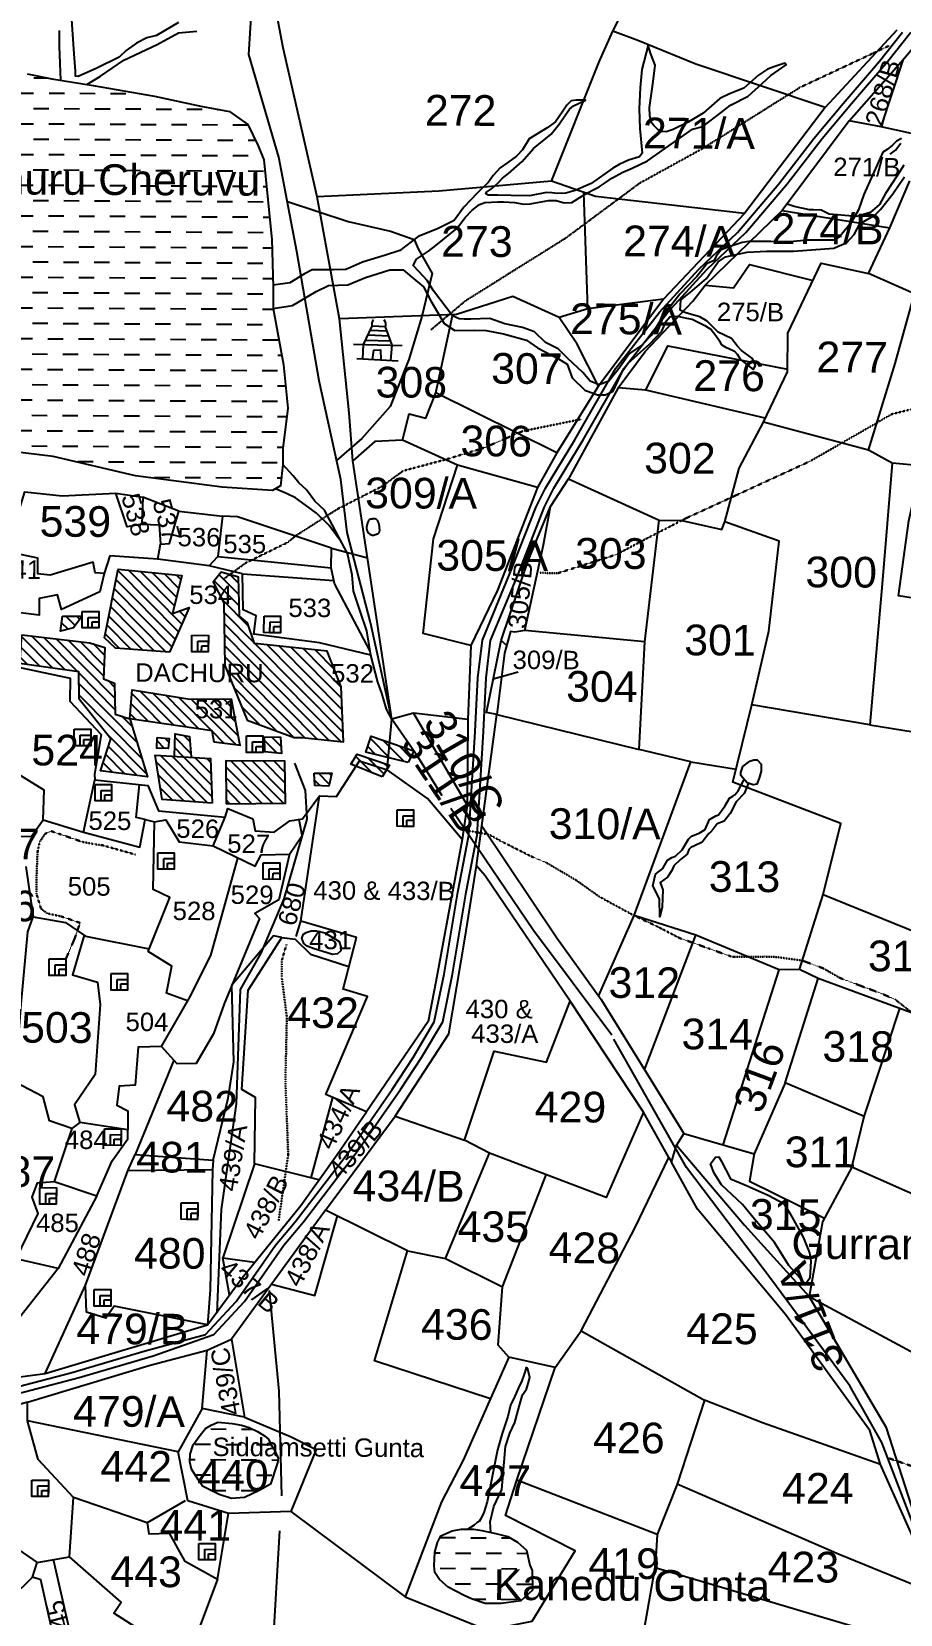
# Model space of a CAD drawing. Header units: inches. Extents: x 304037 to 460575, y 1453943 to 1639883.
# Drawn here: x 345021 to 345989, y 1589703 to 1591466 of the extents above; entities that cross this region are included whole.
import ezdxf

# ---------------------------------------------------------------- set-up
doc = ezdxf.new("R2010")
doc.units = ezdxf.units.IN
doc.header["$MEASUREMENT"] = 0
doc.linetypes.add('ACAD_ISO02W100', pattern=[15, 12, -3])
doc.linetypes.add('ACAD_ISO07W100', pattern=[3, 0, -3])
for name, color, linetype in [('CARTTRACK', 30, 'ACAD_ISO02W100'), ('NALA', 4, 'Continuous'), ('SQUAREWELL', 5, 'Continuous'), ('SURVEY_BND', 7, 'Continuous'), ('SURVEY_NO', 7, 'Continuous'), ('VILLAGE_AREA', 1, 'Continuous'), ('WATER_BODY', 4, 'Continuous')]:
    doc.layers.add(name, color=color, linetype=linetype)
doc.layers.add('FOOTPATH', color=150, linetype='ACAD_ISO07W100', lineweight=30)
doc.layers.add('ROAD', color=1, linetype='Continuous', lineweight=25)
doc.styles.get("Standard").update_dxf_attribs({"font": 'arial.ttf'})
doc.dimstyles.get("Standard").update_dxf_attribs({"dimtxt": 0.18, "dimasz": 0.18, "dimexe": 0.18, "dimexo": 0.0625, "dimgap": 0.09, "dimtad": 0, "dimtih": 1, "dimtoh": 1, "dimdec": 4, "dimzin": 0, "dimdsep": 46, "dimtxsty": 'Standard', "dimcen": 0.09, "dimadec": 0, "dimazin": 0, "dimtfac": 1, "dimtdec": 4, "dimtofl": 0, "dimtmove": 0, "dimatfit": 3, "dimfxl": 0, "dimtolj": 1, "dimtzin": 0, "dimarcsym": 0})
pattern_1 = [(0, (1710.635, -71.4958), (1.25, 1.25), [1.25, -1.25])]
pattern_2 = [(135, (1710.635, -71.4958), (-0.44194174, -0.44194174), [])]

# ---------------------------------------------------------------- blocks, each defined once
blk = doc.blocks.new('gudi')
at = {"layer": 'VILLAGE_AREA'}
for points in [[(47.579, 47.4334), (47.627, 47.5333)], [(47.5909, 47.4581), (47.7268, 47.4548)], [(47.6049, 47.4872), (47.7164, 47.4821)], [(47.6165, 47.5114), (47.7065, 47.5081)], [(47.7361, 47.4303), (47.698, 47.5303), (47.627, 47.5333)], [(47.5253, 47.4345), (47.79, 47.4292)], [(47.576, 47.3552), (47.579, 47.4334)], [(47.6292, 47.3525), (47.6359, 47.4031), (47.6726, 47.4053), (47.6749, 47.3503)], [(47.7292, 47.3475), (47.7361, 47.4303)], [(47.544, 47.3568), (47.7683, 47.3456)]]:
    blk.add_lwpolyline(points, dxfattribs=at)
for centre, radius, start, end in [((47.6534, 47.5464), 0.0295, 131.80911, 206.48628), ((47.6648, 47.5435), 0.0358, 338.23858, 43.97413)]:
    blk.add_arc(centre, radius, start, end, dxfattribs=at)
blk = doc.blocks.new('DACHURU')
at = {"layer": 'VILLAGE_AREA'}
h = blk.add_hatch(dxfattribs=at)
h.set_pattern_fill('ANSI31', color=256, scale=5, angle=90, style=0)
h.set_pattern_definition(pattern_2)
h.paths.add_polyline_path([(2180.59, 568.47), (2175.41, 568.96), (2174.33, 563.37), (2175.23, 562.53), (2179.61, 562.22), (2181.21, 565.87), (2179.86, 565.38)])
h.paths.add_polyline_path([(2172.5, 565.12), (2170.88, 565.12), (2170.74, 563.89), (2171.79, 564.16)])
h.paths.add_polyline_path([(2167.58, 563.58), (2167.43, 561.25), (2172.24, 560.6), (2172.29, 558.35), (2174.89, 555.14), (2174.06, 552.54), (2177.88, 552.07), (2176.42, 556.79), (2175.21, 557.16), (2175.16, 559.68), (2174.25, 560.04), (2174.34, 562.59), (2173.13, 562.95)])
h.paths.add_polyline_path([(2176.59, 559.15), (2176.42, 556.79), (2183.12, 555.83), (2183.31, 554.92), (2185.38, 554.66), (2184.66, 558.45), (2181.31, 558.41)])
h.paths.add_polyline_path([(2178.5, 553.83), (2179.08, 550.22), (2183.16, 549.94), (2183.01, 553.59)])
h.paths.add_polyline_path([(2189.13, 549.97), (2189.06, 553.39), (2184.26, 553.39), (2184.31, 549.9)])
h.paths.add_polyline_path([(2181.29, 555.37), (2180.12, 555.59), (2180.07, 553.75), (2181.44, 553.68)])
h.paths.add_polyline_path([(2179.64, 555.2), (2178.65, 555.28), (2178.63, 554.39), (2179.56, 554.38)])
h.paths.add_polyline_path([(2187.39, 555.36), (2187.43, 554.14), (2188.8, 554.03), (2188.71, 555.34)])
h.paths.add_polyline_path([(2189.81, 555.33), (2190.45, 555.34), (2193.83, 554.99), (2193.63, 559.48), (2192.46, 562.39), (2186.55, 562.96), (2185.97, 564.65), (2185.32, 565.18), (2185.22, 568.38), (2183.81, 568.78), (2183.14, 567.95), (2184.03, 566.26), (2184.14, 561.18), (2185.97, 556.73)])
h.paths.add_polyline_path([(2196.08, 555.46), (2195.67, 554.17), (2197.49, 553.74), (2197.6, 554.95)])
h.paths.add_polyline_path([(2197.6, 554.95), (2197.49, 553.74), (2199.12, 553.35), (2199.57, 554.29)], flags=16)
h.paths.add_polyline_path([(2195.14, 553.47), (2197.38, 552.76), (2197.41, 552.81), (2197.44, 553.17), (2194.96, 554.01), (2194.44, 553.18), (2194.85, 553.02)])
h.paths.add_polyline_path([(2195.14, 553.47), (2194.85, 553.02), (2197, 552.17), (2197.38, 552.76)])
h.paths.add_polyline_path([(2181.32, 556.46), (2185.41, 556.46), (2185.41, 558.74), (2181.32, 558.74)], flags=9)
h.paths.add_polyline_path([(2176.45, 559.39), (2188.17, 559.39), (2188.17, 561.7), (2176.45, 561.7)], flags=9)
h.paths.add_polyline_path([(2180.82, 565.76), (2184.91, 565.76), (2184.91, 568.04), (2180.82, 568.04)], flags=9)
h.paths.add_polyline_path([(2192.42, 559.43), (2196.5, 559.43), (2196.5, 561.71), (2192.42, 561.71)], flags=9)
h.paths.add_polyline_path([(2197.48, 555.04), (2203.29, 546.5), (2206.53, 548.71), (2200.72, 557.25)], flags=9)
h = blk.add_hatch(dxfattribs=at)
h.set_pattern_fill('ANSI31', color=256, scale=5, angle=90, style=0)
h.set_pattern_definition(pattern_2)
h.paths.add_polyline_path([(2192.9, 552.43), (2191.46, 552.43), (2191.53, 551.43), (2192.65, 551.37)])
at = {"layer": 'WATER_BODY'}
h = blk.add_hatch(dxfattribs=at)
h.set_pattern_fill('DASH', color=256, scale=10, style=0)
h.set_pattern_definition(pattern_1)
h.paths.add_polyline_path([(2161.08, 583.12), (2163.31, 580.18), (2165.56, 578.63), (2170.05, 578.13), (2176.77, 576.58), (2183.85, 575.69), (2187.95, 575.45), (2188.59, 575.83), (2188.77, 577.57), (2188.77, 578.87), (2189.16, 582.16), (2188.8, 585.69), (2187.92, 590.28), (2187.92, 592.01), (2187.77, 595.9), (2187.1, 602.39), (2186.64, 603.52), (2185.77, 605.24), (2184.29, 606.3), (2181.95, 606.71), (2178.15, 607.52), (2173.15, 608.36), (2169.79, 608.88), (2167.77, 609.27), (2163.58, 610.38), (2161.84, 610), (2160.85, 608.92), (2159.01, 606.82), (2157.45, 604.28), (2156.35, 602.26), (2154.28, 600.6), (2153.43, 599.44), (2153.43, 598.13), (2153.68, 595.55), (2154.64, 594.19), (2156.02, 591.75), (2158.36, 587.57)])
h.paths.add_polyline_path([(2158.79, 598.76), (2187.46, 598.76), (2187.46, 602.64), (2158.79, 602.64)], flags=24)
h = blk.add_hatch(dxfattribs=at)
h.set_pattern_fill('DASH', color=256, scale=10, style=0)
h.set_pattern_definition(pattern_1)
h.paths.add_polyline_path([(2181.9, 497.67), (2181.64, 496.9), (2181.62, 496.27), (2181.76, 495.69), (2182.33, 494.79), (2182.67, 494.31), (2184.03, 493.63), (2185.03, 493.31), (2186.09, 493.4), (2187.3, 493.97), (2188.21, 494.49), (2188.78, 496.24), (2188.82, 496.61), (2188.5, 497.33), (2188.25, 497.7), (2188.03, 498.15), (2187.69, 498.42), (2187.12, 498.77), (2186.46, 499.09), (2185.82, 499.29), (2185.07, 499.43), (2183.89, 499.51), (2183.35, 499.27), (2182.89, 499.01), (2182.46, 498.45)])
h.paths.add_polyline_path([(2183.08, 496.35), (2201.1, 496.35), (2201.1, 498.68), (2183.08, 498.68)], flags=9)
h.paths.add_polyline_path([(2181.59, 493.28), (2188.7, 493.28), (2188.7, 497.11), (2181.59, 497.11)], flags=9)
h = blk.add_hatch(dxfattribs=at)
h.set_pattern_fill('DASH', color=256, scale=10, style=0)
h.set_pattern_definition(pattern_1)
h.paths.add_polyline_path([(2291.09, 479.86), (2290.91, 480.72), (2290.59, 481.41), (2290.42, 481.62), (2290.12, 481.63), (2289.88, 481.41), (2289.29, 480.33), (2288.86, 479), (2288.42, 477.63), (2288.12, 475.17), (2287.74, 474.11), (2287.28, 473.14), (2286.49, 472.66), (2286.47, 472.56), (2288.86, 472.07), (2289.26, 472.86), (2290.23, 474.99), (2290.29, 475.09), (2290.58, 475.86), (2290.59, 477.33), (2290.84, 478.05), (2291.09, 478.85)])
h.paths.add_polyline_path([(2269.4, 454.57), (2268.19, 456.08), (2266.86, 457.07), (2265.57, 457.62), (2264.36, 458.13), (2263.7, 457.65), (2263.46, 456.32), (2262.82, 453.46), (2262.85, 451.1), (2263.22, 449.93), (2263.76, 449.09), (2264.87, 448.24), (2266.62, 447.1), (2267.19, 446.41), (2268.7, 445.74), (2270.27, 446.17), (2272.08, 447.25), (2272.68, 448.16), (2273.65, 449.24), (2273.77, 450.06), (2273.28, 451.2), (2272.35, 452.29), (2270.99, 453.16)])
h.paths.add_polyline_path([(2208.37, 489.87), (2207.56, 490.33), (2206.59, 490.58), (2205.45, 490.81), (2204.81, 490.91), (2203.77, 490.91), (2203.03, 490.78), (2202.12, 490.36), (2201.83, 489.81), (2201.64, 489.03), (2201.57, 487.9), (2201.64, 487.38), (2202.02, 486.8), (2202.74, 486.19), (2203.35, 485.86), (2204.03, 485.51), (2204.65, 485.25), (2205.75, 484.86), (2207.07, 484.86), (2208.66, 485.09), (2209.6, 485.96), (2209.57, 487.58), (2209.37, 488), (2209.11, 489.23)])
h.paths.add_polyline_path([(2286.95, 474.61), (2293.76, 474.61), (2293.76, 478.42), (2286.95, 478.42)], flags=9)
h.paths.add_polyline_path([(2266.51, 447.52), (2296.68, 444.41), (2297.08, 448.31), (2266.92, 451.43)], flags=9)
h.paths.add_polyline_path([(2265.33, 449.4), (2272.14, 449.4), (2272.14, 453.22), (2265.33, 453.22)], flags=24)
h.paths.add_polyline_path([(2205.79, 484.45), (2228.52, 484.45), (2228.52, 488.38), (2205.79, 488.38)], flags=9)
at = {"layer": 'CARTTRACK'}
for points in [[(2242.07, 487.69), (2238.01, 498.16), (2235.37, 502.76), (2228.9, 511.43), (2221.96, 520.47), (2215.82, 531.22), (2209.4, 539.71), (2201.91, 550.64), (2199.92, 553.78), (2197.78, 556.87), (2195.99, 564.73), (2194.06, 572.06), (2193.5, 576.38), (2191.71, 584.4), (2189.83, 594.93), (2188.32, 602.59), (2185.83, 610.96), (2186.44, 621.82), (2188.05, 632.6), (2188.32, 642.74), (2191.34, 652.15), (2194.19, 660.41), (2194.77, 670.49), (2197.75, 681.61)], [(2189.03, 598.98), (2194, 597.38), (2197.46, 596.61), (2199.39, 595.94), (2199.71, 595.18), (2200.86, 593.19), (2200.04, 589.68), (2199, 586.17), (2197.51, 582.33), (2195.2, 579.72), (2193.16, 577.92)], [(2183.79, 508.44), (2184.11, 516.84), (2185.27, 525.45), (2185.54, 534.77), (2187.21, 537.74), (2189.06, 542.18), (2190.91, 548.68), (2190.77, 551.01), (2189.89, 553.23)], [(2177.92, 444.79), (2179.11, 452.67), (2181.98, 461.2), (2182.4, 465.91), (2187.76, 474.23), (2188.36, 478.71), (2189.15, 493.54), (2188.87, 502.06), (2188.04, 510.27)]]:
    blk.add_lwpolyline(points, dxfattribs=at)
at = {"layer": 'FOOTPATH', "ltscale": 0.0001}
for points in [[(2200.77, 588.59), (2203.62, 591), (2211.71, 596.12), (2217.72, 600.63), (2222.83, 603.48), (2230.76, 608.51), (2236.61, 611.28), (2237.97, 611.93)], [(2279.9, 597.31), (2276.75, 595.1), (2274.53, 593.33), (2269.66, 591.54), (2265.87, 590.28), (2255.96, 587.08), (2252.59, 585.09), (2247.72, 583.61), (2242.11, 582.88), (2238.38, 581.93), (2231.78, 578.08), (2225.69, 575.24), (2221.65, 573.36), (2218.37, 571.65), (2215.99, 570.37), (2211.27, 568.84), (2209.7, 568.84)], [(2213.05, 581.38), (2208.32, 580.39), (2205.14, 579), (2202.08, 578.05), (2198.58, 577.1), (2196.87, 575.83), (2193.25, 573.96), (2189.88, 571.78), (2189.2, 571.22), (2185.81, 569.54), (2183.98, 568.19)], [(2171.31, 537.2), (2172.02, 538.87), (2172.45, 540.14), (2170.89, 540.66), (2169.79, 540.89), (2169.26, 541.27), (2168.89, 542.48), (2168.89, 543.96), (2168.95, 545.87), (2169.12, 546.7), (2169.55, 547.37), (2170.05, 547.6), (2170.65, 547.4), (2172.62, 546.73), (2173.58, 546.56), (2174.24, 546.47), (2176.13, 545.95), (2176.94, 545.72)], [(2240.32, 533.15), (2238.91, 534.24), (2237.73, 534.75), (2236.39, 535.23), (2234.36, 535.99), (2233.04, 536.75), (2231.31, 537.38), (2229.25, 537.65), (2228.28, 537.68), (2226.92, 537.65), (2225.76, 537.65), (2225.51, 537.68), (2223.64, 538.34), (2221.33, 539.15), (2219.39, 540.14), (2217.59, 540.97), (2214.79, 542.47), (2212.87, 543.82), (2210.4, 545.25), (2209.15, 545.76), (2206.79, 546.94), (2205.73, 547.51), (2203.82, 547.85)], [(2188.76, 515.97), (2189.51, 521.35), (2189.25, 527.33), (2189.34, 532.56), (2188.91, 535.79), (2188.91, 537.18), (2189.28, 538.46)], [(2290.94, 459.09), (2287.93, 461.69), (2279.57, 466.82), (2278.26, 469.25), (2273.78, 471.36), (2269.83, 472.87), (2266.93, 474.05), (2263.84, 475.76), (2257.45, 479.18), (2252.56, 483.57), (2250.85, 485.55), (2248.41, 489.69), (2246.44, 491.73), (2244.33, 493.31), (2242.88, 494.49), (2240.58, 496.2), (2238.5, 496.9)]]:
    blk.add_lwpolyline(points, dxfattribs=at)
at = {"layer": 'NALA'}
for points in [[(2170.37, 612.82), (2170.37, 611.52), (2170.49, 608.77)], [(2172.65, 608.44), (2173.75, 609.11), (2175.65, 610.43), (2178.35, 611.74), (2180.1, 612.69), (2181.57, 612.84)], [(2180.09, 613.53), (2178.3, 612.46), (2177.51, 612.26), (2176.68, 611.83), (2175.83, 611.23), (2175.26, 610.68), (2173.45, 609.76), (2171.93, 609.08), (2171.71, 609.1), (2171.71, 609.52), (2171.59, 610.92), (2171.37, 614.11)], [(2238.13, 603.12), (2238.57, 603.45), (2239, 604.02)], [(2239.04, 604.4), (2238.65, 604.16), (2238.31, 603.83), (2237.89, 603.5), (2237.53, 603.26), (2237.43, 603.02), (2236, 599.81), (2235.57, 598.57), (2234.97, 597.53), (2234.09, 596.41), (2233.63, 596.07), (2232.87, 596.07), (2232.25, 596.08), (2231.41, 596.08), (2230.02, 595.93), (2229.1, 595.93), (2228.44, 595.93), (2227.73, 595.93), (2226.65, 595.93), (2226.1, 595.85), (2225.05, 595.48), (2224.39, 595.24), (2223.99, 594.72), (2223.84, 594.38), (2223.26, 594.13), (2222.42, 593.05), (2221.04, 591.61), (2219.74, 589.9), (2218.75, 588.27), (2217.98, 587.45), (2216.97, 586.75), (2216.07, 585.46), (2215.3, 584.49), (2214.51, 584.18), (2213.78, 584.49), (2213.19, 585.18), (2211.93, 586.35), (2211.16, 587.11), (2210.12, 587.63), (2209.22, 588.48), (2208.25, 588.84), (2206.81, 589.11), (2205.57, 589.54), (2204.04, 589.48), (2203.5, 589.48), (2203.08, 589.5), (2202.53, 589.75), (2200.99, 591.78), (2200.46, 592.61), (2199.8, 593.31), (2199.32, 593.84), (2199.59, 594.35), (2200.55, 595), (2201.16, 595.46), (2202.84, 596.87), (2203.53, 597.76), (2204.08, 598.34), (2204.7, 598.82), (2205.12, 599), (2206.19, 599.05), (2206.65, 599.05), (2207.56, 599.02), (2208.28, 598.89), (2208.81, 598.91), (2210.32, 599.18), (2210.93, 599.18), (2211.58, 599), (2212.21, 599.04), (2212.94, 599.49), (2213.49, 599.83), (2214, 600.09), (2214.43, 600.31), (2214.91, 600.64), (2215.47, 601.02), (2216.36, 601.54), (2217.12, 601.87), (2218.35, 602.46), (2222.02, 605.05), (2222.86, 605.29), (2224.33, 606.44), (2225.09, 607.03), (2226.53, 607.76), (2227.67, 608.82), (2228.37, 609.47), (2229.62, 610.35), (2229.51, 610.47), (2228.78, 610.23), (2228.11, 609.99), (2227.38, 609.49), (2226.18, 608.43), (2225.02, 607.96), (2224.24, 607.57), (2222.87, 606.38), (2221.65, 605.64), (2220.44, 605.03), (2219.87, 604.84), (2219.46, 604.86), (2219.22, 605), (2218.85, 605.34), (2218.71, 605.54), (2218.54, 606.14), (2218.5, 606.8), (2218.77, 608.7), (2218.94, 610.25), (2218.57, 611.24), (2218.36, 611.88), (2217.85, 609.9), (2217.74, 608.4), (2217.65, 606.69), (2217.72, 605.1), (2217.92, 603.09), (2217.71, 602.78), (2216.8, 602.5), (2216.04, 602.14), (2215.55, 601.84), (2213.79, 600.58), (2212.48, 600.02), (2211.73, 599.78), (2211, 599.77), (2210.57, 599.82), (2210.15, 599.85), (2208.75, 599.57), (2207.26, 599.57), (2206.16, 599.59), (2205.5, 599.59), (2205.39, 599.59), (2205.2, 599.69), (2205.26, 599.83), (2205.65, 600.12), (2206.17, 600.57), (2206.54, 600.98), (2207.04, 601.37), (2208.14, 602.36), (2209.07, 603.41), (2210.49, 604.6), (2211.15, 605.41), (2211.65, 606.17), (2211.97, 606.64), (2212.32, 606.92), (2212.72, 607.1), (2213.27, 607.37), (2212.51, 607.38), (2212.11, 607.32), (2211.75, 606.96), (2211.44, 606.48), (2210.85, 605.6), (2210.17, 605.1), (2208.71, 604.21), (2208.16, 603.31), (2207.69, 602.78), (2206.99, 602.27), (2206.35, 601.84), (2205.78, 601.19), (2205.41, 600.65), (2204.49, 599.75), (2203.41, 598.61), (2202.64, 597.51), (2201.27, 596.84), (2199.71, 596.19), (2198.23, 595.04), (2197.06, 594.66), (2195.17, 594.09), (2194.21, 593.64), (2193.82, 593.48), (2192.78, 593.44), (2191.07, 593.43), (2190.47, 593.1), (2189.27, 592.37), (2187.91, 592.18)], [(2187.92, 590.28), (2189.49, 590.53), (2191.41, 591.68), (2192.42, 592.16), (2194, 592.22), (2195.44, 592.83), (2197.41, 593.47), (2198.5, 593.47), (2199.2, 592.89), (2200.15, 592.09), (2200.77, 590.97), (2201.86, 589.13), (2202.74, 588.56), (2204.32, 588.58), (2205.28, 588.58), (2206.69, 588.3), (2208.59, 587.79), (2209.49, 587.17), (2211.18, 586.29), (2211.89, 585.87), (2212.31, 584.76), (2213.34, 583.76), (2214.38, 583.38), (2215.03, 583.38), (2215.67, 583.69), (2216.45, 585.37), (2216.84, 585.93), (2217.64, 586.64), (2218.64, 587.56), (2219.6, 588.59), (2219.94, 589.42), (2220.25, 589.76), (2220.88, 589.82), (2221.61, 589.66), (2222.07, 589.57), (2223.11, 589.07), (2223.63, 588.76), (2224.01, 588.25), (2224.3, 587.83), (2224.45, 587.54), (2224.85, 587.29), (2225.01, 587.23), (2225.53, 587), (2225.74, 586.75), (2226.02, 586.31), (2227.07, 585.52), (2227.24, 585.83), (2226.99, 586.39), (2226.69, 586.62), (2226.11, 587.04), (2225.75, 587.42), (2225.29, 588.01), (2224.19, 588.54), (2223.29, 589.42), (2222.7, 589.78), (2222.01, 589.97), (2221.47, 590.11), (2221.08, 590.3), (2221.14, 591.12), (2221.53, 591.49), (2221.89, 591.74), (2223.23, 592.91), (2224.16, 594.26), (2224.75, 594.68), (2226.51, 595.06), (2228.11, 595.16), (2230.29, 595.16), (2233.58, 595.43), (2234.65, 595.89), (2235.23, 596.56), (2235.69, 597.42), (2236.61, 597.96), (2236.94, 598.17), (2237.38, 598.59), (2238.36, 599.89), (2238.88, 600.63), (2239.3, 601.27)], [(2239.24, 602.22), (2238.74, 601.4), (2237.78, 599.89), (2237.28, 599), (2236.52, 598.35), (2235.43, 598.01), (2233.19, 598.2), (2232.54, 598.52), (2231.91, 598.54), (2231.57, 598.54), (2230.32, 598.81), (2229.76, 599)], [(2197.78, 556.87), (2197.34, 557.67), (2196.94, 558.98), (2196.6, 559.88), (2196.04, 562.06), (2195.7, 564.06), (2195.16, 565.58), (2194.59, 567.28), (2194.47, 568.62), (2194.09, 570.35), (2193.38, 571.68), (2192.86, 572.65), (2192.2, 573.87), (2191.4, 574.6), (2190.72, 575.5), (2190.1, 576.08), (2189.62, 576.64), (2188.77, 577.57)], [(2193.59, 571.27), (2192.58, 572.62), (2191.54, 573.62), (2190.62, 574.3), (2189.81, 574.85), (2189.13, 575.18), (2188.19, 575.59)], [(2226.87, 551.8), (2226.52, 550.97), (2225.86, 550.29), (2225.38, 549.34), (2224.89, 548.69), (2224.31, 548.48), (2224.01, 548.05), (2223.79, 547.8), (2223.66, 547.69), (2223.11, 546.98), (2222.49, 546.67), (2222.2, 546.53), (2222.03, 546.39), (2221.89, 545.99), (2221.34, 545.57), (2220.82, 545.05), (2220.64, 544.67), (2220.3, 544.12), (2219.7, 543.68), (2219.92, 543.09), (2219.89, 541.68), (2219.69, 540.88), (2219.66, 542.35), (2219.1, 543.39), (2219.31, 544.35), (2219.91, 544.83), (2220.29, 545.49), (2220.65, 545.71), (2220.94, 545.84), (2221.47, 546.35), (2221.99, 547.21), (2222.25, 547.47), (2222.85, 547.7), (2223.34, 548.02), (2223.7, 548.84), (2224.2, 549.12), (2224.42, 549.22), (2224.94, 549.93), (2225.31, 550.58), (2225.6, 550.74), (2225.76, 550.86), (2226.01, 551.18), (2226.5, 552.11)], [(2206.19, 490.66), (2206.13, 491.53), (2206.43, 492.78), (2207.06, 494.15), (2207.34, 497.65), (2207.68, 498.76), (2208.09, 499.61), (2208.43, 500.93), (2208.7, 501.87), (2209.03, 502.34), (2209.17, 502.8), (2209.29, 503.29), (2209.14, 503.96), (2209.06, 504.08), (2208.96, 504.08), (2208.94, 503.88), (2208.8, 503.48), (2208.64, 503.02), (2208.39, 502.46), (2208.09, 501.76), (2207.73, 501.03), (2207.52, 500.1), (2207.07, 498.71), (2206.7, 497.39), (2205.87, 493.16), (2205.6, 492.27), (2205.4, 491.81), (2205.24, 491.53), (2205.06, 491.45), (2204.81, 491.23), (2204.32, 490.91)]]:
    blk.add_lwpolyline(points, dxfattribs=at)
at = {"layer": 'ROAD'}
for points in [[(2163.97, 501.38), (2171.89, 503.49), (2177.93, 505.31), (2182.85, 506.67), (2185.33, 509.36), (2188.51, 513.97), (2190.11, 515.88), (2194.47, 521.63), (2197.95, 526.7), (2199.64, 529.31), (2201.36, 532.22), (2202.15, 536.12), (2203.21, 542.81), (2204.1, 547.44), (2204.55, 555.9), (2204.77, 560.27), (2205.11, 563.33), (2207.28, 568.64), (2209.43, 574.23), (2210.19, 575.76), (2212.55, 579.71), (2215.88, 585.55), (2219.41, 590.13), (2222.58, 593.67), (2225.72, 596.66), (2229.08, 600.64), (2231.9, 604.36), (2234.27, 607.21), (2237.22, 610.69), (2239.08, 613.05)], [(2164.68, 501), (2172.58, 503.09), (2178.58, 504.9), (2183.53, 506.67), (2186.01, 509.36), (2189.18, 513.97), (2190.79, 515.88), (2195.14, 521.63), (2198.62, 526.7), (2200.32, 529.31), (2202.04, 532.22), (2202.82, 536.12), (2203.89, 542.81), (2204.78, 547.44), (2205.23, 555.9), (2205.44, 560.27), (2205.78, 563.33), (2207.96, 568.64), (2210.11, 574.23), (2210.86, 575.76), (2213.23, 579.71), (2216.56, 585.55), (2220.09, 590.13), (2223.26, 593.67), (2226.4, 596.66), (2229.76, 600.64), (2232.58, 604.36), (2234.95, 607.21), (2237.9, 610.69), (2239.76, 613.05)]]:
    blk.add_lwpolyline(points, dxfattribs=at)
at = {"layer": 'SQUAREWELL'}
for points in [[(2172.5, 565.51), (2173.84, 565.51), (2173.84, 564.17), (2172.5, 564.17)], [(2172.99, 565.03), (2173.84, 565.03), (2173.84, 564.17), (2172.99, 564.17)], [(2187.31, 565.21), (2188.66, 565.21), (2188.66, 563.86), (2187.31, 563.86)], [(2173.3, 564.67), (2173.84, 564.67), (2173.84, 564.17), (2173.3, 564.17)], [(2181.44, 563.61), (2182.78, 563.61), (2182.78, 562.27), (2181.44, 562.27)], [(2187.8, 564.73), (2188.66, 564.73), (2188.66, 563.86), (2187.8, 563.86)], [(2188.11, 564.37), (2188.66, 564.37), (2188.66, 563.86), (2188.11, 563.86)], [(2181.93, 563.13), (2182.78, 563.13), (2182.78, 562.27), (2181.93, 562.27)], [(2182.24, 562.77), (2182.78, 562.77), (2182.78, 562.27), (2182.24, 562.27)], [(2171.89, 555.91), (2173.24, 555.91), (2173.24, 554.57), (2171.89, 554.57)], [(2172.38, 555.43), (2173.24, 555.43), (2173.24, 554.57), (2172.38, 554.57)], [(2172.69, 555.07), (2173.24, 555.07), (2173.24, 554.57), (2172.69, 554.57)], [(2185.93, 555.44), (2187.27, 555.44), (2187.27, 554.09), (2185.93, 554.09)], [(2186.42, 554.96), (2187.27, 554.96), (2187.27, 554.09), (2186.42, 554.09)], [(2186.73, 554.59), (2187.27, 554.59), (2187.27, 554.09), (2186.73, 554.09)], [(2173.62, 551.42), (2174.96, 551.42), (2174.96, 550.08), (2173.62, 550.08)], [(2174.11, 550.94), (2174.96, 550.94), (2174.96, 550.08), (2174.11, 550.08)], [(2174.42, 550.58), (2174.96, 550.58), (2174.96, 550.08), (2174.42, 550.08)], [(2198.24, 549.48), (2199.58, 549.48), (2199.58, 548.14), (2198.24, 548.14)], [(2198.73, 549), (2199.58, 549), (2199.58, 548.14), (2198.73, 548.14)], [(2199.04, 548.64), (2199.58, 548.64), (2199.58, 548.14), (2199.04, 548.14)], [(2178.76, 545.89), (2180.1, 545.89), (2180.1, 544.54), (2178.76, 544.54)], [(2179.25, 545.41), (2180.1, 545.41), (2180.1, 544.54), (2179.25, 544.54)], [(2179.56, 545.05), (2180.1, 545.05), (2180.1, 544.54), (2179.56, 544.54)], [(2187.35, 545.11), (2188.7, 545.11), (2188.7, 543.77), (2187.35, 543.77)], [(2187.84, 544.63), (2188.7, 544.63), (2188.7, 543.77), (2187.84, 543.77)], [(2188.15, 544.27), (2188.7, 544.27), (2188.7, 543.77), (2188.15, 543.77)], [(2169.96, 537.2), (2171.31, 537.2), (2171.31, 535.85), (2169.96, 535.85)], [(2170.45, 536.72), (2171.31, 536.72), (2171.31, 535.85), (2170.45, 535.85)], [(2170.76, 536.36), (2171.31, 536.36), (2171.31, 535.85), (2170.76, 535.85)], [(2175, 536.03), (2176.35, 536.03), (2176.35, 534.68), (2175, 534.68)], [(2175.5, 535.55), (2176.35, 535.55), (2176.35, 534.68), (2175.5, 534.68)], [(2175.81, 535.18), (2176.35, 535.18), (2176.35, 534.68), (2175.81, 534.68)], [(2174.53, 523.38), (2175.88, 523.38), (2175.88, 522.03), (2174.53, 522.03)], [(2175.02, 522.9), (2175.88, 522.9), (2175.88, 522.03), (2175.02, 522.03)], [(2175.33, 522.53), (2175.88, 522.53), (2175.88, 522.03), (2175.33, 522.03)], [(2169.28, 518.55), (2170.63, 518.55), (2170.63, 517.2), (2169.28, 517.2)], [(2169.77, 518.07), (2170.63, 518.07), (2170.63, 517.2), (2169.77, 517.2)], [(2170.08, 517.71), (2170.63, 517.71), (2170.63, 517.2), (2170.08, 517.2)], [(2180.81, 517.38), (2182.16, 517.38), (2182.16, 516.03), (2180.81, 516.03)], [(2181.31, 516.9), (2182.16, 516.9), (2182.16, 516.03), (2181.31, 516.03)], [(2181.62, 516.53), (2182.16, 516.53), (2182.16, 516.03), (2181.62, 516.03)], [(2173.77, 510.27), (2175.12, 510.27), (2175.12, 508.92), (2173.77, 508.92)], [(2174.26, 509.79), (2175.12, 509.79), (2175.12, 508.92), (2174.26, 508.92)], [(2174.57, 509.43), (2175.12, 509.43), (2175.12, 508.92), (2174.57, 508.92)], [(2168.77, 494.73), (2170.11, 494.73), (2170.11, 493.38), (2168.77, 493.38)], [(2169.26, 494.25), (2170.11, 494.25), (2170.11, 493.38), (2169.26, 493.38)], [(2169.57, 493.89), (2170.11, 493.89), (2170.11, 493.38), (2169.57, 493.38)], [(2182.39, 489.64), (2183.73, 489.64), (2183.73, 488.3), (2182.39, 488.3)], [(2182.88, 489.16), (2183.73, 489.16), (2183.73, 488.3), (2182.88, 488.3)], [(2183.19, 488.8), (2183.73, 488.8), (2183.73, 488.3), (2183.19, 488.3)]]:
    blk.add_lwpolyline(points, close=True, dxfattribs=at)
at = {"layer": 'SURVEY_BND'}
for points in [[(2238.63, 613.21), (2232.82, 606.87), (2222.26, 610.37), (2217.52, 612.27), (2215.47, 613.01), (2219.36, 620.84)], [(2210.54, 600.75), (2201.37, 599.9), (2191.46, 599.39), (2188.62, 611.5), (2187.89, 615.22)], [(2240.97, 604.55), (2237.4, 605.33), (2239.19, 610.84), (2241.65, 613.84)], [(2232.82, 606.87), (2226.3, 598.21), (2214.15, 599.53), (2210.54, 600.75), (2214.38, 610.51), (2215.47, 613.01)], [(2237.4, 605.33), (2234.79, 605.81), (2239.19, 610.84)], [(2234.79, 605.81), (2229.35, 598.46), (2238.13, 597.11)], [(2240.17, 591.75), (2236.42, 593.37), (2238.13, 597.11), (2239.74, 600.94)], [(2226.3, 598.21), (2219.72, 591.21), (2213.56, 590.39), (2213.19, 599.85)], [(2213.56, 590.39), (2211.24, 589.65), (2207.45, 591.34), (2202.87, 589.86), (2193.32, 589.47), (2191.46, 599.39)], [(2223.12, 592.37), (2229.35, 598.46)], [(2218.32, 583.78), (2216.06, 583.95), (2218.26, 586.93), (2222.11, 591.06), (2223.12, 592.37), (2225.41, 592.14), (2226.71, 594.06), (2231.9, 592.79)], [(2236.5, 578.99), (2227.92, 581.23), (2229.86, 585.33), (2229.86, 588.47), (2232.56, 594.19), (2236.42, 593.37)], [(2219.72, 591.21), (2214.46, 584.07), (2212.72, 587.5), (2211.24, 589.65)], [(2240.78, 577.74), (2238.44, 577.94), (2236.5, 578.99), (2238.64, 586.05), (2240.17, 591.75), (2251.85, 587.76), (2252.41, 587.43), (2253.38, 580.86)], [(2198.51, 579.59), (2196.26, 579.47), (2194.47, 577.89), (2194.17, 581.8), (2193.32, 589.47)], [(2214.51, 584.18), (2211.1, 578.63), (2201.22, 583.48), (2202.53, 589.75)], [(2228.07, 581.54), (2218.32, 583.78), (2220.09, 587.39), (2229.86, 585.56)], [(2211.1, 578.63), (2209.54, 575.79), (2203, 577.58), (2198.51, 579.59), (2199.04, 581.74), (2200.4, 581.41), (2201.22, 583.48)], [(2216.06, 583.95), (2212.05, 576.53), (2219.46, 573.19)], [(2236.71, 556.6), (2227.1, 558.18), (2228.44, 564.2), (2229.26, 571.53), (2224.82, 573.08), (2225.97, 577.47), (2227.92, 581.23)], [(2204.18, 562.89), (2203.96, 556.86), (2199.52, 557.37), (2197.78, 556.87), (2195.72, 570), (2194.47, 577.89)], [(2238.44, 577.94), (2237.66, 568.09), (2236.71, 556.6), (2243.78, 555.5)], [(2246.38, 565.99), (2239.01, 567.14), (2239.8, 573.25), (2240.78, 577.74), (2253.08, 577.53)], [(2209.54, 575.79), (2206.31, 567.43), (2204.18, 562.89), (2200.29, 563.86), (2201.08, 571.57), (2203, 577.58)], [(2218.35, 563.27), (2208.58, 564.14), (2210.06, 571.14), (2210.6, 574.27), (2212.05, 576.53)], [(2178.63, 569.79), (2174.72, 570.06), (2174.26, 568.6), (2173.54, 568.66), (2173.35, 569.54), (2169.87, 568.45), (2168.87, 568.54), (2168.84, 569.84), (2166.29, 570.36), (2167.75, 575.23), (2170.81, 574.93), (2175.17, 575.15)], [(2177.3, 572.64), (2176.11, 572.43), (2175.17, 575.15), (2177.39, 574.85)], [(2180.33, 573.73), (2177.39, 574.85), (2177.3, 572.64), (2178.72, 572.61), (2178.84, 571.03)], [(2206.63, 563.32), (2208.79, 569.77), (2210.6, 574.27)], [(2182.81, 569.28), (2178.63, 569.79), (2178.84, 571.03), (2179.57, 571.09), (2180.33, 573.73), (2183.87, 573.33)], [(2192.78, 570.77), (2185.1, 573.29), (2183.87, 573.33), (2183.51, 570.03), (2192.76, 569.17)], [(2222.14, 553.53), (2217.94, 554.5), (2218.35, 563.27), (2219.46, 573.19), (2221.3, 573.17), (2224.58, 572.46), (2224.82, 573.08)], [(2185.53, 568.64), (2182.81, 569.28), (2183.51, 570.03)], [(2195.98, 562.4), (2193.03, 567.9), (2192.76, 569.17), (2192.78, 570.77), (2195.72, 570)], [(2196.04, 562.06), (2191.85, 563.06), (2186.49, 563.74), (2186.66, 565.22), (2185.6, 565.7), (2185.53, 568.64), (2192.98, 568.14)], [(2174.26, 568.6), (2173.93, 567.11), (2170.8, 565.66), (2170.47, 566.84), (2168.99, 566.54), (2168.99, 565.2), (2166.35, 565.51)], [(2167.32, 560.93), (2171.53, 560.08), (2171.53, 558.2), (2174.08, 555.5), (2173.57, 552.26), (2173.6, 551.8), (2177.9, 551.37), (2178.78, 549.31), (2184.24, 548.8), (2184.45, 549.53), (2186.48, 548.68), (2186.69, 547.71), (2188.24, 547.62), (2189.51, 548.53), (2190.54, 548.71), (2191.91, 550.58)], [(2208.58, 564.14), (2207.75, 564.02), (2207.39, 564.06), (2206.93, 562.28), (2206.31, 557.29), (2217.94, 554.5)], [(2206.31, 557.29), (2205.48, 557.45), (2206.63, 563.32), (2207.1, 562.93)], [(2199.52, 557.37), (2203.93, 549.88)], [(2205.15, 548.21), (2206.31, 557.29)], [(2233, 542.76), (2234.41, 548.56), (2225.59, 551.89), (2227.1, 558.18)], [(2163.25, 547.02), (2168.45, 547.19), (2169.41, 548.52), (2169.48, 550.93), (2165.97, 553.05), (2166.63, 555.73), (2164.78, 556.62)], [(2203.96, 556.86), (2203.93, 549.88), (2203.56, 547.1), (2200.72, 550.43), (2197.4, 552.75), (2197.78, 556.87)], [(2203.56, 547.1), (2201.47, 535.48), (2200.85, 532.26), (2195.88, 524.86), (2192.54, 526.25), (2195.9, 534.25), (2193.92, 534.86), (2194.97, 539.07), (2190.43, 540.38), (2191.91, 550.58), (2193.28, 550.53), (2195.14, 553.47), (2197.4, 552.75)], [(2231.1, 536.66), (2229.44, 536.62), (2222.62, 539.39), (2217.59, 540.97), (2222.14, 553.53), (2225.84, 552.94)], [(2169.41, 548.52), (2172.68, 547.53), (2173.6, 551.8)], [(2172.68, 547.53), (2177.29, 546.34), (2177.71, 548.6), (2176.98, 548.74), (2177.23, 551.44)], [(2177.71, 548.6), (2178.46, 548.41), (2179.39, 548.58), (2180.5, 546.78), (2183.25, 546.48), (2184.24, 548.8)], [(2181.25, 533.82), (2179.51, 534.45), (2179.94, 536.65), (2178.01, 537.84), (2179.75, 542.23), (2178.39, 542.88), (2178.46, 548.41)], [(2183.25, 546.48), (2186.69, 544.82), (2187.18, 545.76), (2189.48, 545.83), (2190.52, 547.34), (2190.27, 548.66)], [(2220.53, 521.28), (2218.45, 524.95), (2212.42, 533.96), (2205.45, 544.15), (2204.73, 544.96), (2205.15, 548.21), (2211.3, 539.12), (2214.94, 534.12), (2218.81, 527.96), (2221.75, 523.25), (2221.15, 522.28)], [(2189.48, 545.83), (2188.63, 542.1), (2186.69, 540.97), (2187.08, 540.57), (2184.23, 533.61), (2183.38, 531.16), (2181.96, 528.74), (2180.42, 528.7), (2179.15, 530.09), (2181.4, 534.07), (2183.12, 537.53), (2185.28, 545.49)], [(2168, 544.71), (2168.62, 540.61), (2171.26, 540.16), (2172.91, 539.06), (2178.09, 538.05)], [(2198.2, 524.53), (2202.54, 531.26), (2203.84, 539.15), (2204.73, 544.96)], [(2246.14, 535.57), (2244.47, 531.63), (2232.63, 535.92), (2231.1, 536.66), (2233, 542.76), (2246.54, 537.35)], [(2172.79, 539.14), (2171.86, 535.91), (2173.9, 535.31), (2174.13, 533.49), (2173.74, 527.78), (2172.08, 525.3), (2172.52, 523.88), (2171.86, 523.39), (2170.04, 523.99), (2169.51, 525.96), (2167.23, 527.14), (2167.69, 533.48), (2168.2, 539.39), (2168.62, 540.61)], [(2190.07, 539.13), (2190.43, 540.38)], [(2214.74, 534.39), (2217.59, 540.97)], [(2188.89, 539.04), (2188.23, 539.16), (2184.85, 535.14)], [(2192.02, 519.31), (2186.78, 520.58), (2186.82, 525.99), (2185.69, 526.64), (2186.18, 534.74), (2188.89, 539.04), (2189.99, 538.91), (2191.24, 537.69), (2194.38, 536.71)], [(2218.52, 528.42), (2222.62, 539.39)], [(2224.94, 522.33), (2229.44, 536.62)], [(2180.16, 528.98), (2177.03, 521.28), (2183.39, 520.85), (2184.59, 525.93), (2185.04, 528.89), (2184.85, 535.14)], [(2229.97, 527.4), (2232.63, 535.92)], [(2218.45, 524.95), (2215.44, 517.98), (2205.92, 521.54), (2203.87, 522.6), (2206.24, 529.86), (2210.51, 529), (2212.42, 533.96)], [(2236.43, 524.7), (2239.29, 533.51)], [(2179.15, 530.09), (2177.24, 530.05), (2177.01, 526.93), (2175.7, 526.86), (2175.52, 525.29), (2176.43, 524.84), (2176.44, 523.31), (2172.52, 523.88)], [(2235.45, 520.58), (2236.43, 524.7), (2229.97, 527.4), (2227.49, 521.6)], [(2183.35, 520.08), (2183.2, 510.3), (2183, 507.44), (2185.8, 511.29), (2190.55, 517.22), (2193.49, 521.39), (2195.88, 524.86)], [(2191.39, 519.46), (2193.12, 526.01)], [(2199.28, 513.57), (2192.56, 516.84), (2198.2, 524.53), (2203.87, 522.6)], [(2171.86, 523.39), (2170.45, 519.05), (2173.93, 517.91), (2175.18, 520.77), (2176.44, 522.56), (2176.44, 523.31)], [(2237.92, 496.36), (2237.02, 499.12), (2230.11, 508.54), (2222.89, 517.08), (2220.74, 520.91), (2221.15, 522.28), (2226.73, 515.79), (2232.01, 510.02)], [(2221.75, 523.25), (2227.49, 521.6), (2227.12, 519.38), (2233.24, 516.39)], [(2183.39, 520.85), (2183.35, 520.08), (2176.45, 519.95), (2177.03, 521.28)], [(2202.36, 512.94), (2205.92, 521.54)], [(2213.47, 507.12), (2217.81, 515.55), (2220.53, 521.28), (2220.74, 520.91)], [(2183, 507.44), (2175.39, 508.93), (2174.73, 507.95), (2173.14, 508.42), (2173.05, 510.63), (2176.45, 519.95)], [(2186.78, 520.58), (2184.23, 512.91), (2186.82, 512.56)], [(2211.35, 504.11), (2207.58, 504.93), (2206.7, 505.91), (2207.02, 510.66), (2210.55, 519.81)], [(2250.99, 513.79), (2235.45, 520.58), (2233.08, 516.09), (2232.01, 510.02), (2247.58, 501.73)], [(2173.93, 517.91), (2170.81, 511.96), (2167.39, 512.74), (2169.15, 516.43), (2168.66, 517.78), (2169.09, 518.95), (2170.45, 519.05)], [(2170.81, 511.96), (2164.39, 503.77), (2160.88, 506.31), (2160.26, 509.75), (2155.4, 517.16), (2156.05, 517.74), (2161.37, 516.68)], [(2192.56, 516.84), (2184.97, 506.28), (2186.05, 499.95), (2189.86, 498.36), (2191.91, 497.34), (2189.89, 492.28), (2199.24, 485.36)], [(2188.21, 510.78), (2191.73, 509.87), (2193.54, 516.37)], [(2206.1, 501.55), (2196.62, 504.58), (2199.28, 513.57), (2202.36, 512.94), (2207.02, 510.66)], [(2184.79, 509.9), (2184.23, 512.91)], [(2164.39, 503.77), (2162.39, 502.4), (2169.8, 503.42), (2173.05, 510.63)], [(2244.07, 486.3), (2241.74, 489.08), (2238.37, 499.35), (2232.01, 510.02)], [(2169.8, 503.42), (2183, 507.44)], [(2219.75, 490.56), (2208.27, 494.92), (2211.35, 504.11), (2213.47, 507.12), (2223.55, 501.53)], [(2186.05, 499.95), (2182.6, 500.62), (2182.99, 505.38), (2184.97, 506.28)], [(2182.6, 500.62), (2180.68, 497.1), (2168.38, 499.54), (2168.38, 501.07), (2178.35, 504.14), (2182.99, 505.38)], [(2207.58, 504.93), (2203.9, 496.53), (2202.15, 493.12), (2199.24, 485.36), (2205.96, 482.7), (2209.6, 483.44), (2213.07, 489.2), (2207.36, 492.04), (2208.27, 494.92)], [(2168.38, 501.07), (2160.2, 498.63), (2163.49, 491.93), (2169.22, 488.02), (2171.85, 488.49), (2172.16, 493.32), (2169.26, 496.41), (2168.38, 499.54)], [(2242.71, 485.73), (2237.92, 496.36), (2228.27, 499.7), (2223.55, 501.53), (2221.34, 494.67)], [(2189.89, 492.28), (2184.79, 492.08), (2181.48, 493.11), (2180.68, 497.1)], [(2242.71, 485.73), (2234.58, 489.01), (2221.34, 494.67), (2219.75, 490.56), (2219.59, 487.88)], [(2181.25, 493.11), (2178.18, 491.3), (2172.16, 493.32)], [(2168.85, 486.81), (2167.13, 485.09), (2163.06, 491.01), (2163.49, 491.93)], [(2178.18, 491.3), (2178.31, 490.39), (2179.96, 490.47), (2181.23, 488.2), (2183.93, 486.74), (2184.79, 492.08)], [(2170.96, 480.38), (2169.53, 486.6), (2168.85, 486.81), (2169.22, 488.02)], [(2180.32, 466.98), (2175.52, 469.32), (2174.19, 473.84), (2172.35, 480.63), (2170.56, 488.26)], [(2181.49, 480.12), (2175.5, 483.93), (2176.1, 484.82), (2171.85, 488.49)], [(2233.15, 471.25), (2228.31, 472.97), (2228.98, 478.28), (2218.55, 481.7), (2219.59, 487.88), (2237.29, 482.72)], [(2183.93, 486.74), (2181.49, 480.12), (2190.25, 477.95), (2201.67, 474.88)]]:
    blk.add_lwpolyline(points, dxfattribs=at)
at = {"layer": 'VILLAGE_AREA'}
for points in [[(2179.61, 562.22), (2175.23, 562.53), (2174.33, 563.37), (2175.41, 568.96), (2180.59, 568.47), (2179.86, 565.38), (2181.21, 565.87), (2179.61, 562.22)], [(2190.45, 555.34), (2193.83, 554.99), (2193.63, 559.48), (2192.46, 562.39), (2186.55, 562.96), (2185.97, 564.65), (2185.32, 565.18), (2185.22, 568.38), (2183.81, 568.78), (2183.14, 567.95), (2184.03, 566.26), (2184.14, 561.18), (2185.97, 556.73), (2189.81, 555.33), (2190.45, 555.34)], [(2170.88, 565.12), (2172.5, 565.12), (2171.79, 564.16), (2170.74, 563.89), (2170.88, 565.12)], [(2167.58, 563.58), (2173.13, 562.95), (2174.34, 562.59), (2174.25, 560.04), (2175.16, 559.68), (2175.21, 557.16), (2176.42, 556.79), (2177.88, 552.07), (2174.06, 552.54), (2174.89, 555.14), (2172.29, 558.35), (2172.24, 560.6), (2167.43, 561.25), (2167.58, 563.58)], [(2185.48, 554.65), (2183.31, 554.92), (2183.12, 555.83), (2176.42, 556.79), (2176.59, 559.15), (2181.31, 558.41), (2184.66, 558.45), (2185.38, 554.66)], [(2178.65, 555.28), (2179.64, 555.2), (2179.56, 554.38), (2178.63, 554.39), (2178.65, 555.28)], [(2180.07, 553.75), (2180.12, 555.59), (2181.29, 555.37), (2181.44, 553.68)], [(2187.39, 555.36), (2188.71, 555.34), (2188.8, 554.03), (2187.43, 554.14), (2187.39, 555.36)], [(2199.12, 553.35), (2195.67, 554.17), (2196.08, 555.46), (2199.57, 554.29), (2199.12, 553.35)], [(2183.16, 549.94), (2179.08, 550.22), (2178.5, 553.83), (2183.01, 553.59), (2183.16, 549.94)], [(2184.31, 549.9), (2189.13, 549.97), (2189.06, 553.39), (2184.26, 553.39), (2184.31, 549.9)], [(2197, 552.17), (2194.44, 553.18), (2194.96, 554.01), (2197.6, 553.11), (2197, 552.17)], [(2191.46, 552.43), (2192.9, 552.43), (2192.65, 551.37), (2191.53, 551.43), (2191.46, 552.43)]]:
    blk.add_lwpolyline(points, dxfattribs=at)
at = {"layer": 'WATER_BODY'}
for points in [[(2167.77, 609.27), (2169.79, 608.88), (2173.15, 608.36), (2178.15, 607.52), (2181.95, 606.71), (2184.29, 606.3), (2185.77, 605.24), (2186.64, 603.52), (2187.1, 602.39), (2187.77, 595.9), (2187.92, 592.01), (2187.92, 590.28), (2188.8, 585.69), (2189.16, 582.16), (2188.77, 578.87), (2188.77, 577.57), (2188.59, 575.83), (2187.95, 575.45), (2183.85, 575.69), (2176.77, 576.58), (2170.05, 578.13), (2165.56, 578.63)], [(2226.39, 553.17), (2226.95, 553.6), (2227.29, 553.72), (2227.55, 553.7), (2227.89, 553.37), (2227.88, 552.78), (2227.73, 552.22), (2227.54, 551.74), (2227.23, 551.68), (2226.75, 551.84), (2226.22, 552.42), (2226.22, 552.66), (2226.39, 553.17)], [(2193.02, 537.67), (2192.17, 537.94), (2191.53, 538.11), (2190.97, 538.33), (2190.7, 538.55), (2190.54, 538.99), (2190.65, 539.31), (2190.88, 539.46), (2191.29, 539.6), (2191.72, 539.6), (2192.41, 539.44), (2193.28, 538.93), (2193.58, 538.73), (2193.71, 538.3), (2193.71, 537.97), (2193.45, 537.73), (2193.02, 537.67)]]:
    blk.add_lwpolyline(points, dxfattribs=at)
for points in [[(2196.6, 572.02), (2196.63, 572.04), (2196.66, 572.07), (2196.67, 572.1), (2196.68, 572.14), (2196.69, 572.17), (2196.7, 572.21), (2196.7, 572.25), (2196.7, 572.3), (2196.7, 572.34), (2196.69, 572.39), (2196.69, 572.45), (2196.68, 572.5), (2196.68, 572.55), (2196.67, 572.6), (2196.66, 572.65), (2196.65, 572.7), (2196.64, 572.75), (2196.62, 572.79), (2196.61, 572.84), (2196.59, 572.88), (2196.58, 572.91), (2196.56, 572.95), (2196.54, 572.98), (2196.53, 573.01), (2196.51, 573.04), (2196.49, 573.06), (2196.48, 573.08), (2196.46, 573.11), (2196.44, 573.12), (2196.41, 573.14), (2196.38, 573.15), (2196.35, 573.16), (2196.31, 573.17), (2196.26, 573.17), (2196.22, 573.17), (2196.17, 573.17), (2196.12, 573.17), (2196.07, 573.16), (2196.02, 573.16), (2195.98, 573.15), (2195.94, 573.14), (2195.9, 573.12), (2195.87, 573.11), (2195.84, 573.09), (2195.82, 573.06), (2195.79, 573.04), (2195.77, 573), (2195.75, 572.96), (2195.73, 572.91), (2195.71, 572.85), (2195.69, 572.79), (2195.67, 572.73), (2195.66, 572.66), (2195.64, 572.6), (2195.63, 572.53), (2195.63, 572.47), (2195.63, 572.41), (2195.63, 572.35), (2195.64, 572.29), (2195.65, 572.24), (2195.67, 572.2), (2195.69, 572.15), (2195.71, 572.11), (2195.74, 572.07), (2195.78, 572.03), (2195.82, 572), (2195.86, 571.97), (2195.9, 571.94), (2195.94, 571.91), (2195.98, 571.89), (2196.02, 571.87), (2196.05, 571.86), (2196.08, 571.85), (2196.1, 571.84), (2196.13, 571.84), (2196.15, 571.84), (2196.17, 571.84), (2196.2, 571.85), (2196.22, 571.86), (2196.26, 571.87), (2196.3, 571.88), (2196.34, 571.9), (2196.39, 571.91), (2196.43, 571.93), (2196.48, 571.95), (2196.53, 571.97), (2196.57, 571.99)], [(2232.14, 512.9), (2232.07, 511.51), (2231.71, 511.01), (2230.34, 512.54), (2229.18, 514.41), (2227.53, 516.3), (2226.55, 517.49), (2224.84, 519.08), (2224.24, 520.02), (2223.92, 520.79), (2224.34, 521.32), (2224.59, 521.34), (2224.79, 521.04), (2225.57, 519.56), (2226.69, 519.11), (2228.63, 518.24), (2229.93, 517.58), (2230.45, 516.73), (2230.84, 516), (2231.5, 514.84), (2232.03, 513.56)], [(2188.78, 496.24), (2188.21, 494.49), (2187.3, 493.97), (2186.09, 493.4), (2185.03, 493.31), (2184.03, 493.63), (2182.67, 494.31), (2182.33, 494.79), (2181.76, 495.69), (2181.62, 496.27), (2181.64, 496.9), (2181.9, 497.67), (2182.46, 498.45), (2182.89, 499.01), (2183.35, 499.27), (2183.89, 499.51), (2185.07, 499.43), (2185.82, 499.29), (2186.46, 499.09), (2187.12, 498.77), (2187.69, 498.42), (2188.03, 498.15), (2188.25, 497.7), (2188.5, 497.33), (2188.82, 496.61)], [(2209.57, 487.58), (2209.6, 485.96), (2208.66, 485.09), (2207.07, 484.86), (2205.75, 484.86), (2204.65, 485.25), (2204.03, 485.51), (2203.35, 485.86), (2202.74, 486.19), (2202.02, 486.8), (2201.64, 487.38), (2201.57, 487.9), (2201.64, 489.03), (2201.83, 489.81), (2202.12, 490.36), (2203.03, 490.78), (2203.77, 490.91), (2204.81, 490.91), (2205.45, 490.81), (2206.59, 490.58), (2207.56, 490.33), (2208.37, 489.87), (2209.11, 489.23), (2209.37, 488)]]:
    blk.add_lwpolyline(points, close=True, dxfattribs=at)
at = {"layer": 'VILLAGE_AREA', "xscale": 15, "yscale": 15, "zscale": 15}
blk.add_blockref('gudi', (1481.6, -124.13), dxfattribs=at)
at = {"layer": 'SURVEY_NO'}
for s, height, rotation, p in [('268/B', 1.5, 74.607, (2237.49, 605.28)), ('538', 1.5, 285.9636, (2175.61, 574.89)), ('537', 1.5, 285.9636, (2178.15, 574.46)), ('305/B', 1.5, 84.7996, (2208.68, 564.24)), ('310/C', 2.5, 300.4076, (2200.27, 556.63)), ('311/B', 2.5, 304.2462, (2198.43, 554.9)), ('680', 1.5, 75.9483, (2189.99, 539.88)), ('316', 2.5, 69.9958, (2228.05, 524.77)), ('434/A', 1.5, 65.7843, (2193.13, 521.65)), ('439/A', 1.5, 81.0173, (2185.32, 518.25)), ('439/B', 1.5, 49.2045, (2193.75, 519.24)), ('438/B', 1.5, 63.4086, (2187.16, 514.29)), ('488', 1.5, 72.8789, (2173.29, 511.24)), ('438/A', 1.5, 63.4086, (2190.53, 510.45)), ('437/B', 1.5, 320.2991, (2183.83, 511.79)), ('311/A', 2.5, 111.3929, (2234.99, 504.56)), ('439/C', 1.5, 100.9456, (2185.77, 500.23)), ('445', 1.5, 105.2716, (2172.24, 481.71))]:
    blk.add_text(s, height=height, rotation=rotation, dxfattribs=at).set_placement(p)
for s, height, p in [('272', 2.5, (2200.2, 605.24)), ('271/A', 2.5, (2217.98, 603.48)), ('271/B', 1.5, (2233.5, 601.3)), ('Dachuru Cheruvu', 2.5, (2159.44, 599.45)), ('274/B', 2.5, (2228.5, 595.75)), ('273', 2.5, (2201.58, 594.57)), ('274/A', 2.5, (2216.41, 594.68)), ('275/A', 2.5, (2212.12, 588.32)), ('275/B', 1.5, (2224.08, 589.44)), ('307', 2.5, (2205.71, 584.24)), ('277', 2.5, (2232.21, 585.31)), ('308', 2.5, (2196.3, 583.07)), ('276', 2.5, (2222.19, 583.74)), ('306', 2.5, (2203.24, 578.32)), ('302', 2.5, (2218.22, 577)), ('309/A', 2.5, (2195.5, 574.04)), ('539', 2.5, (2168.98, 571.59)), ('536', 1.5, (2180.23, 570.86)), ('535', 1.5, (2183.96, 570.32)), ('305/A', 2.5, (2201.32, 568.99)), ('303', 2.5, (2212.63, 569.21)), ('300', 2.5, (2231.41, 567.79)), ('541', 1.5, (2165.62, 568.14)), ('534', 1.5, (2181.21, 566.17)), ('533', 1.5, (2189.29, 565.15)), ('301', 2.5, (2221.56, 562.2)), ('309/B', 1.5, (2207.58, 561.01)), ('DACHURU', 1.5, (2176.83, 559.81)), ('532', 1.5, (2192.8, 559.83)), ('304', 2.5, (2211.96, 558.37)), ('531', 1.5, (2181.7, 556.86)), ('524', 2.5, (2168.41, 552.95)), ('310/A', 2.5, (2210.6, 547.18)), ('525', 1.5, (2173.09, 547.72)), ('526', 1.5, (2180.25, 547.11)), ('507', 2.5, (2163.31, 545.28)), ('527', 1.5, (2184.41, 545.91)), ('313', 2.5, (2223.66, 542.94)), ('505', 1.5, (2171.43, 542.36)), ('529', 1.5, (2184.71, 541.75)), ('430 & 433/B', 1.5, (2191.44, 542.14)), ('506', 2.5, (2163.03, 540.24)), ('528', 1.5, (2179.99, 540.41)), ('431', 1.5, (2191.13, 538.1)), ('319', 2.5, (2236.67, 536.54)), ('312', 2.5, (2215.54, 534.26)), ('432', 2.5, (2189.38, 531.68)), ('430 & ', 1.5, (2203.9, 532.55)), ('503', 2.5, (2167.69, 530.36)), ('504', 1.5, (2176.2, 531.35)), ('314', 2.5, (2221.51, 530.1)), (' 433/A', 1.5, (2203.79, 530.54)), ('318', 2.5, (2233, 529.15)), ('482', 2.5, (2179.57, 524.01)), ('429', 2.5, (2209.58, 524.1)), ('484', 1.5, (2171.3, 521.72)), ('481', 2.5, (2177.12, 519.84)), ('311', 2.5, (2229.97, 520.54)), ('487', 2.5, (2164.7, 518.6)), ('434/B', 2.5, (2194.77, 517.59)), ('315', 2.5, (2227.16, 515.43)), ('485', 1.5, (2168.99, 514.94)), ('435', 2.5, (2203.35, 514.32)), ('480', 2.5, (2176.99, 512.01)), ('428', 2.5, (2210.77, 512.63)), ('Gurramma Gunta', 2.5, (2230.56, 513.08)), ('479/B', 2.5, (2172.32, 505.83)), ('436', 2.5, (2200.41, 506.34)), ('425', 2.5, (2222.02, 506.1)), ('479/A', 2.5, (2172.09, 499.11)), ('426', 2.5, (2214.48, 497.17)), ('Siddamsetti Gunta', 1.5, (2183.47, 496.76)), ('442', 2.5, (2174.35, 494.64)), ('440', 2.5, (2182.23, 493.96)), ('427', 2.5, (2203.61, 493.63)), ('424', 2.5, (2229.9, 493.14)), ('441', 2.5, (2179.19, 489.86)), ('419', 2.5, (2214.15, 486.93)), ('423', 2.5, (2228.76, 486.72)), ('443', 2.5, (2175.2, 486.06)), ('Kanedu Gunta', 2.5, (2206.44, 485.16))]:
    blk.add_text(s, height=height, dxfattribs=at).set_placement(p)
blk.add_leader([(2206.01, 560.2), (2208.04, 560.79)], dimstyle='Standard', override={"dimgap": 0.09, "dimtad": 0}, dxfattribs=at)

msp = doc.modelspace()

# ---------------------------------------------------------------- block references
at = {"layer": 'WATER_BODY', "xscale": 13.67202502436796, "yscale": 13.67202502433065, "zscale": 13.67202502438499, "rotation": 359.6973965392478}
msp.add_blockref('DACHURU', (315334.9, 1583245.7), dxfattribs=at)

doc.saveas('drawing.dxf')
